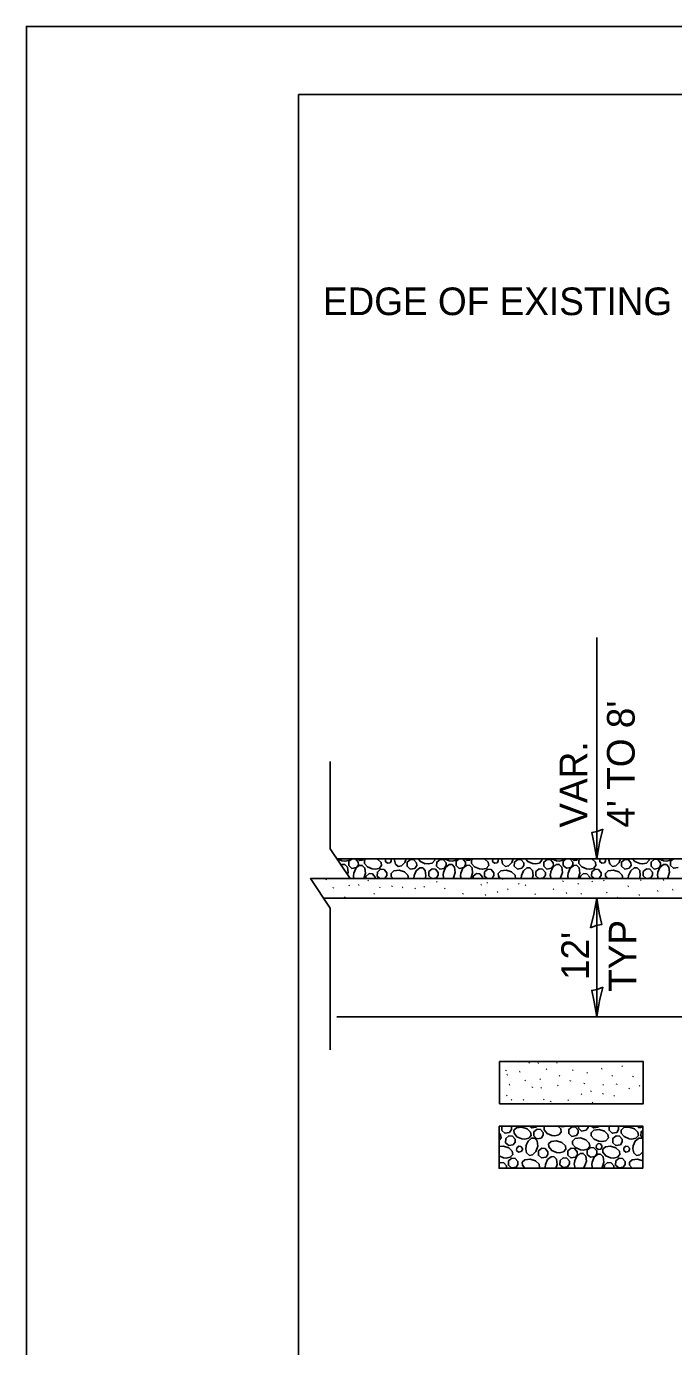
# Model space of a CAD drawing. Extents: x 112682 to 126021, y 61994 to 72129.
# Drawn here: x 114736.4 to 114974.2, y 69675 to 70160.6 of the extents above; entities that cross this region are included whole.
import ezdxf

# ---------------------------------------------------------------- set-up
doc = ezdxf.new("R2010")
doc.units = 0
for name, color, linetype in [('Default', 7, 'Continuous'), ('Sheets_50 Reference Boundary', 7, 'Continuous'), ('Sheets_General Details', 7, 'Continuous'), ('Sheets_Printer Plotting Border', 7, 'Continuous')]:
    doc.layers.add(name, color=color, linetype=linetype)

msp = doc.modelspace()

# ---------------------------------------------------------------- linework, layer by layer
at = {"layer": 'Default'}
for points in [[(114948.25, 69865.31), (114946.16, 69864.42), (114944.15, 69864.08), (114945.03, 69859.86), (114945.97, 69854.42), (114947.03, 69860.23)], [(114943.69, 69829.01), (114945.79, 69829.9), (114947.79, 69830.24), (114946.91, 69834.45), (114945.97, 69839.9), (114944.92, 69834.09)], [(114943.69, 69829.01), (114945.79, 69829.9), (114947.79, 69830.24), (114946.91, 69834.45), (114945.97, 69839.9), (114944.92, 69834.09)], [(114948.25, 69807.23), (114946.16, 69806.34), (114944.15, 69806), (114945.03, 69801.78), (114945.97, 69796.34), (114947.03, 69802.15)]]:
    msp.add_lwpolyline(points, close=True, dxfattribs=at)
at = {"layer": 'Sheets_50 Reference Boundary'}
msp.add_lwpolyline([(114836.43, 70135.57), (116411.43, 70135.57), (116411.43, 69135.57), (114836.43, 69135.57)], close=True, dxfattribs=at)
at = {"layer": 'Sheets_General Details'}
for p, q in [((116436.43, 70160.57), (114736.43, 70160.57)), ((114736.43, 70160.57), (114736.43, 69060.57)), ((114945.97, 69935.77), (114945.97, 69854.42)), ((114848.07, 69858.05), (114848.07, 69890.25)), ((114850.49, 69854.42), (115069.14, 69854.42)), ((114846.46, 69846.72), (114846.67, 69846.93)), ((114854.92, 69844.47), (114855.13, 69844.69)), ((114855.33, 69847.16), (115058.25, 69847.16)), ((114858.49, 69844.67), (114858.71, 69844.88)), ((114861.84, 69846.32), (114862.05, 69846.54)), ((114887.1, 69845.82), (114887.31, 69846.03)), ((114898.63, 69846.97), (114898.82, 69847.16)), ((114903.4, 69844.8), (114903.61, 69845.01)), ((114905.61, 69845.46), (114905.82, 69845.68)), ((114911.36, 69846.86), (114911.57, 69847.08)), ((114917.21, 69845.06), (114917.43, 69845.28)), ((114919.66, 69844.63), (114919.87, 69844.85)), ((114933.46, 69846.07), (114933.67, 69846.29)), ((114939.06, 69845.1), (114939.28, 69845.32)), ((114944.18, 69845.98), (114944.4, 69846.2)), ((114948.46, 69846.3), (114948.67, 69846.52)), ((114962.1, 69846.47), (114962.31, 69846.68)), ((114966.64, 69846.92), (114966.86, 69847.13)), ((114970.43, 69846.5), (114970.65, 69846.72)), ((114845.65, 69839.9), (115557.98, 69839.9)), ((114849.1, 69843.61), (114849.31, 69843.82)), ((114853.3, 69840.23), (114853.52, 69840.45)), ((114859.04, 69839.9), (114859.05, 69839.91)), ((114864.1, 69841.4), (114864.32, 69841.61)), ((114870.64, 69844.2), (114870.86, 69844.42)), ((114872.41, 69839.9), (114872.51, 69840)), ((114874.45, 69843.81), (114874.67, 69844.02)), ((114879.18, 69843.43), (114879.39, 69843.65)), ((114882.46, 69844.02), (114882.68, 69844.24)), ((114890.08, 69843.38), (114890.3, 69843.59)), ((114896.73, 69841.4), (114896.95, 69841.61)), ((114904.96, 69841), (114905.17, 69841.22)), ((114909.43, 69842.1), (114909.65, 69842.32)), ((114913.17, 69843.18), (114913.39, 69843.39)), ((114923.25, 69841.33), (114923.47, 69841.54)), ((114928.58, 69839.9), (114928.71, 69840.03)), ((114929.99, 69843.11), (114930.2, 69843.32)), ((114934.75, 69841.72), (114934.96, 69841.94)), ((114940.16, 69841.38), (114940.37, 69841.6)), ((114945.97, 69839.9), (114945.97, 69796.34)), ((114949.61, 69841.96), (114949.82, 69842.17)), ((114953.63, 69840.02), (114953.85, 69840.23)), ((114957.42, 69844.17), (114957.64, 69844.38)), ((114961.43, 69840.99), (114961.65, 69841.2)), ((114968.28, 69842.48), (114968.49, 69842.69)), ((114973.79, 69842.96), (114974.01, 69843.18)), ((114848.07, 69784.16), (114848.07, 69836.27)), ((114850.49, 69796.34), (115560.4, 69796.34)), ((114912.52, 69776.43), (114912.74, 69776.64)), ((114917.28, 69779.68), (114917.41, 69779.81)), ((114921, 69779.23), (114921.22, 69779.45)), ((114924.33, 69779.21), (114924.54, 69779.43)), ((114927.43, 69776.97), (114927.65, 69777.18)), ((114931.23, 69779.32), (114931.44, 69779.54)), ((114937.06, 69776.57), (114937.28, 69776.79)), ((114947.72, 69777.13), (114947.94, 69777.34)), ((114955.18, 69778.01), (114955.39, 69778.22)), ((114912.93, 69774.9), (114913.15, 69775.12)), ((114917.61, 69776.01), (114917.82, 69776.23)), ((114919.55, 69772.78), (114919.76, 69773)), ((114925.06, 69773.3), (114925.28, 69773.52)), ((114932.2, 69774.51), (114932.41, 69774.72)), ((114936.17, 69772.69), (114936.38, 69772.91)), ((114941.29, 69771.7), (114941.5, 69771.92)), ((114942.37, 69775.55), (114942.58, 69775.76)), ((114951.51, 69774.52), (114951.73, 69774.74)), ((114953.18, 69771.38), (114953.4, 69771.59)), ((114959.18, 69774.25), (114959.4, 69774.47)), ((114963.03, 69776.09), (114963.07, 69776.13)), ((114912.86, 69767.25), (114913.08, 69767.46)), ((114913.76, 69771.23), (114913.98, 69771.45)), ((114922.21, 69770.34), (114922.42, 69770.55)), ((114925.4, 69770.09), (114925.62, 69770.3)), ((114931.57, 69770.89), (114931.78, 69771.11)), ((114940.28, 69767.71), (114940.5, 69767.93)), ((114943.75, 69768.88), (114943.96, 69769.1)), ((114948.15, 69767.82), (114948.37, 69768.04)), ((114948.19, 69771.2), (114948.4, 69771.41)), ((114952.23, 69767.16), (114952.44, 69767.37)), ((114957.78, 69769.83), (114958, 69770.05)), ((114961.61, 69770.79), (114961.82, 69771)), ((114914.55, 69765.66), (114914.77, 69765.88)), ((114918.97, 69765.66), (114919.19, 69765.88)), ((114926.45, 69765.74), (114926.66, 69765.95)), ((114928.93, 69765.09), (114929.14, 69765.31)), ((114935.32, 69765.56), (114935.54, 69765.77)), ((114944.31, 69764.69), (114944.52, 69764.91))]:
    msp.add_line(p, q, dxfattribs=at)
for points in [[(114836.43, 70135.57), (116411.43, 70135.57), (116411.43, 69085.57), (114836.43, 69085.57)], [(114910.29, 69779.81), (114963.07, 69779.81), (114963.07, 69764.32), (114910.29, 69764.32)], [(114910.08, 69756.11), (114962.86, 69756.11), (114962.86, 69740.62), (114910.08, 69740.62)]]:
    msp.add_lwpolyline(points, close=True, dxfattribs=at)
for points in [[(114848.07, 69836.27), (114840.81, 69847.16), (114855.33, 69847.16), (114848.07, 69858.05)], [(114852.36, 69853.66), (114850.62, 69854.42)], [(114855.39, 69854.42), (114854.9, 69853.85), (114853.43, 69853.54), (114852.27, 69853.67)], [(114857.7, 69851.18), (114856.04, 69850.9), (114854.89, 69851.93), (114854.91, 69853.49), (114856.05, 69854.42)], [(114856.76, 69854.42), (114857.37, 69854.36), (114858.37, 69853.2), (114858.39, 69852.19), (114857.7, 69851.18)], [(114859.91, 69853.91), (114858.91, 69853.74), (114858.21, 69854.36), (114858.22, 69854.42)], [(114860.25, 69854.42), (114859.91, 69853.91)], [(114863.47, 69850.67), (114861.69, 69851.43), (114860.61, 69852.72), (114860.59, 69853.81), (114861.21, 69854.42)], [(114865.2, 69854.42), (114865.46, 69854.33), (114866.72, 69853.11), (114866.92, 69851.92), (114865.99, 69850.86), (114864.55, 69850.55), (114863.38, 69850.68)], [(114870.03, 69852.96), (114869.03, 69852.79), (114868.33, 69853.4), (114868.35, 69854.33), (114868.46, 69854.42)], [(114870.21, 69854.42), (114870.43, 69854.17), (114870.43, 69853.56), (114870.03, 69852.96)], [(114875.9, 69854.42), (114875.44, 69853.04), (114874.22, 69851.78), (114873.02, 69851.58), (114871.98, 69852.5), (114871.66, 69853.95), (114871.71, 69854.42)], [(114879.12, 69850.91), (114877.47, 69850.63), (114876.31, 69851.66), (114876.34, 69853.2), (114877.55, 69854.2), (114878.78, 69854.08), (114879.79, 69852.93), (114879.81, 69851.92), (114879.12, 69850.91)], [(114882.99, 69852.62), (114881.21, 69853.4), (114880.35, 69854.42)], [(114886.34, 69854.42), (114886.43, 69853.87), (114885.52, 69852.82), (114884.08, 69852.51), (114882.9, 69852.63)], [(114889.96, 69850.91), (114888.3, 69850.63), (114887.15, 69851.66), (114887.17, 69853.22), (114888.38, 69854.21), (114889.62, 69854.09), (114890.62, 69852.93), (114890.64, 69851.92), (114889.96, 69850.91)], [(114891.75, 69853.67), (114890.03, 69854.42)], [(114894.76, 69854.42), (114894.28, 69853.86), (114892.82, 69853.55), (114891.65, 69853.68)], [(114897.08, 69851.19), (114895.42, 69850.91), (114894.27, 69851.94), (114894.29, 69853.5), (114895.42, 69854.42)], [(114896.25, 69854.42), (114896.75, 69854.37), (114897.75, 69853.21), (114897.77, 69852.2), (114897.08, 69851.19)], [(114899.29, 69853.92), (114898.29, 69853.75), (114897.59, 69854.37), (114897.6, 69854.42)], [(114899.62, 69854.42), (114899.29, 69853.92)], [(114902.85, 69850.68), (114901.07, 69851.44), (114899.99, 69852.73), (114899.97, 69853.82), (114900.58, 69854.42)], [(114904.61, 69854.42), (114904.84, 69854.34), (114906.1, 69853.12), (114906.3, 69851.93), (114905.37, 69850.88), (114903.93, 69850.57), (114902.76, 69850.69)], [(114909.41, 69852.97), (114908.41, 69852.8), (114907.71, 69853.41), (114907.74, 69854.34), (114907.83, 69854.42)], [(114909.6, 69854.42), (114909.81, 69854.18), (114909.81, 69853.57), (114909.41, 69852.97)], [(114915.27, 69854.42), (114914.82, 69853.05), (114913.6, 69851.79), (114912.4, 69851.59), (114911.36, 69852.51), (114911.04, 69853.96), (114911.09, 69854.42)], [(114918.5, 69850.92), (114916.85, 69850.64), (114915.69, 69851.67), (114915.72, 69853.21), (114916.93, 69854.21), (114918.16, 69854.09), (114919.17, 69852.94), (114919.19, 69851.93), (114918.5, 69850.92)], [(114922.38, 69852.63), (114920.59, 69853.41), (114919.74, 69854.42)], [(114925.72, 69854.42), (114925.81, 69853.88), (114924.9, 69852.83), (114923.46, 69852.52), (114922.28, 69852.64)], [(114929.34, 69850.92), (114927.68, 69850.64), (114926.53, 69851.67), (114926.55, 69853.23), (114927.76, 69854.22), (114929, 69854.11), (114930, 69852.94), (114930.02, 69851.93), (114929.34, 69850.92)], [(114931.13, 69853.68), (114929.43, 69854.42)], [(114934.13, 69854.42), (114933.66, 69853.87), (114932.2, 69853.56), (114931.04, 69853.69)], [(114936.46, 69851.2), (114934.8, 69850.92), (114933.65, 69851.95), (114933.67, 69853.51), (114934.79, 69854.42)], [(114935.75, 69854.42), (114936.13, 69854.38), (114937.13, 69853.22), (114937.15, 69852.21), (114936.46, 69851.2)], [(114938.67, 69853.93), (114937.67, 69853.76), (114936.98, 69854.38), (114936.98, 69854.42)], [(114939, 69854.42), (114938.67, 69853.93)], [(114942.23, 69850.69), (114940.45, 69851.46), (114939.37, 69852.74), (114939.35, 69853.83), (114939.95, 69854.42)], [(114944.02, 69854.42), (114944.22, 69854.35), (114945.48, 69853.13), (114945.68, 69851.94), (114944.75, 69850.89), (114943.31, 69850.58), (114942.15, 69850.7)], [(114948.79, 69852.98), (114947.79, 69852.81), (114947.09, 69853.42), (114947.12, 69854.35), (114947.19, 69854.42)], [(114948.99, 69854.42), (114949.19, 69854.19), (114949.19, 69853.58), (114948.79, 69852.98)], [(114954.65, 69854.42), (114954.2, 69853.07), (114952.98, 69851.8), (114951.79, 69851.6), (114950.74, 69852.52), (114950.42, 69853.97), (114950.47, 69854.42)], [(114957.88, 69850.93), (114956.23, 69850.65), (114955.07, 69851.68), (114955.1, 69853.22), (114956.31, 69854.22), (114957.54, 69854.1), (114958.55, 69852.95), (114958.57, 69851.94), (114957.88, 69850.93)], [(114961.76, 69852.64), (114959.97, 69853.42), (114959.13, 69854.42)], [(114965.1, 69854.42), (114965.19, 69853.89), (114964.28, 69852.84), (114962.84, 69852.53), (114961.67, 69852.65)], [(114968.72, 69850.93), (114967.06, 69850.65), (114965.91, 69851.68), (114965.93, 69853.24), (114967.14, 69854.23), (114968.39, 69854.12), (114969.39, 69852.95), (114969.41, 69851.94), (114968.72, 69850.93)], [(114970.51, 69853.69), (114968.84, 69854.42)], [(114973.51, 69854.42), (114973.04, 69853.88), (114971.58, 69853.57), (114970.42, 69853.7)], [(114975.84, 69851.21), (114974.19, 69850.93), (114973.03, 69851.96), (114973.05, 69853.52), (114974.16, 69854.42)], [(114852.05, 69852.08), (114852.31, 69852.3), (114853.4, 69852.32), (114854.34, 69851.34), (114854.58, 69849.41), (114854.33, 69848.66)], [(114856.69, 69849.11), (114857.45, 69850.91), (114858.74, 69851.99), (114859.83, 69852.01), (114860.77, 69851.03), (114861, 69849.1), (114860.35, 69847.16)], [(114866.29, 69847.16), (114865.33, 69848.01), (114865.36, 69849.56), (114866.58, 69850.55), (114867.82, 69850.44), (114868.82, 69849.28), (114868.83, 69848.28), (114868.14, 69847.27)], [(114871.13, 69847.16), (114870.45, 69847.96), (114870.41, 69849.05), (114871.39, 69849.99), (114873.32, 69850.22), (114875.29, 69849.57), (114876.56, 69848.36), (114876.76, 69847.17), (114876.75, 69847.16)], [(114878.9, 69848.23), (114879.68, 69850.01), (114880.96, 69851.09), (114882.05, 69851.12), (114882.99, 69850.15), (114883.22, 69848.21), (114882.87, 69847.16)], [(114885.34, 69847.16), (114884.25, 69848.15), (114884.27, 69849.69), (114885.48, 69850.68), (114886.72, 69850.59), (114887.71, 69849.42), (114887.74, 69848.42), (114887.06, 69847.41)], [(114889.78, 69847.16), (114889.52, 69848.36), (114889.65, 69849.52)], [(114889.64, 69849.43), (114890.41, 69851.23), (114891.69, 69852.31), (114892.79, 69852.33), (114893.73, 69851.35), (114893.96, 69849.42), (114893.3, 69847.45), (114893.02, 69847.16)], [(114896.07, 69849.12), (114896.83, 69850.92), (114898.12, 69852), (114899.21, 69852.02), (114900.15, 69851.04), (114900.38, 69849.11), (114899.73, 69847.16)], [(114905.68, 69847.16), (114904.71, 69848.02), (114904.74, 69849.57), (114905.96, 69850.56), (114907.2, 69850.45), (114908.2, 69849.29), (114908.21, 69848.29), (114907.52, 69847.28)], [(114910.52, 69847.16), (114909.83, 69847.97), (114909.79, 69849.06), (114910.77, 69850), (114912.7, 69850.23), (114914.67, 69849.58), (114915.94, 69848.37), (114916.14, 69847.18), (114916.12, 69847.16)], [(114918.28, 69848.24), (114919.06, 69850.02), (114920.34, 69851.11), (114921.43, 69851.13), (114922.38, 69850.16), (114922.6, 69848.23), (114922.24, 69847.16)], [(114924.73, 69847.16), (114923.63, 69848.16), (114923.65, 69849.7), (114924.86, 69850.69), (114926.1, 69850.6), (114927.09, 69849.43), (114927.13, 69848.43), (114926.44, 69847.42)], [(114929.17, 69847.16), (114928.9, 69848.37), (114929.04, 69849.53)], [(114929.02, 69849.44), (114929.79, 69851.24), (114931.08, 69852.32), (114932.17, 69852.34), (114933.11, 69851.36), (114933.34, 69849.43), (114932.68, 69847.46), (114932.39, 69847.16)], [(114935.45, 69849.13), (114936.21, 69850.93), (114937.5, 69852.01), (114938.59, 69852.03), (114939.53, 69851.05), (114939.76, 69849.12), (114939.11, 69847.16)], [(114945.07, 69847.16), (114944.1, 69848.03), (114944.13, 69849.58), (114945.34, 69850.57), (114946.58, 69850.46), (114947.58, 69849.3), (114947.59, 69848.3), (114946.9, 69847.29)], [(114949.91, 69847.16), (114949.22, 69847.98), (114949.17, 69849.07), (114950.15, 69850.01), (114952.08, 69850.24), (114954.05, 69849.59), (114955.32, 69848.38), (114955.52, 69847.19), (114955.49, 69847.16)], [(114957.67, 69848.25), (114958.44, 69850.03), (114959.73, 69851.12), (114960.81, 69851.15), (114961.76, 69850.17), (114961.98, 69848.24), (114961.62, 69847.16)], [(114964.12, 69847.16), (114963.01, 69848.17), (114963.03, 69849.71), (114964.24, 69850.7), (114965.48, 69850.61), (114966.48, 69849.44), (114966.51, 69848.44), (114965.82, 69847.43)], [(114968.55, 69847.16), (114968.28, 69848.38), (114968.42, 69849.54)], [(114968.41, 69849.45), (114969.17, 69851.25), (114970.46, 69852.33), (114971.55, 69852.35), (114972.49, 69851.37), (114972.72, 69849.44), (114972.06, 69847.47), (114971.76, 69847.16)], [(114856.75, 69847.16), (114856.56, 69848.04), (114856.69, 69849.2)], [(114861.16, 69847.16), (114861.18, 69847.96), (114862.39, 69848.95), (114863.62, 69848.85), (114864.62, 69847.69), (114864.63, 69847.16)], [(114868.14, 69847.27), (114867.55, 69847.16)], [(114878.79, 69847.16), (114878.91, 69848.32)], [(114887.06, 69847.41), (114885.65, 69847.16)], [(114896.14, 69847.16), (114895.94, 69848.05), (114896.08, 69849.21)], [(114900.54, 69847.16), (114900.56, 69847.97), (114901.77, 69848.96), (114903, 69848.86), (114904, 69847.7), (114904.01, 69847.16)], [(114907.52, 69847.28), (114906.87, 69847.16)], [(114918.17, 69847.16), (114918.29, 69848.33)], [(114926.44, 69847.42), (114924.97, 69847.16)], [(114935.52, 69847.16), (114935.33, 69848.06), (114935.46, 69849.22)], [(114939.92, 69847.16), (114939.94, 69847.98), (114941.15, 69848.97), (114942.38, 69848.87), (114943.38, 69847.71), (114943.39, 69847.16)], [(114946.9, 69847.29), (114946.19, 69847.16)], [(114957.55, 69847.16), (114957.55, 69847.16), (114957.68, 69848.34)], [(114965.82, 69847.43), (114964.29, 69847.16)], [(114866.24, 69843.9), (114866.31, 69843.97)], [(114910.08, 69753.51), (114910.66, 69752.95), (114910.85, 69751.77), (114910.08, 69750.88)], [(114913.93, 69753.78), (114912.26, 69753.49), (114911.11, 69754.54), (114911.13, 69756.08), (114911.17, 69756.11)], [(114915.31, 69749.23), (114913.65, 69748.95), (114912.5, 69749.98), (114912.52, 69751.54), (114913.73, 69752.52), (114914.96, 69752.41), (114915.97, 69751.25), (114915.98, 69750.25), (114915.31, 69749.23)], [(114914.33, 69756.11), (114914.6, 69755.8), (114914.61, 69754.8), (114913.93, 69753.78)], [(114918.45, 69751.44), (114916.66, 69752.21), (114915.58, 69753.5), (114915.55, 69754.58), (114916.53, 69755.52), (114918.46, 69755.75), (114920.43, 69755.09), (114921.68, 69753.88), (114921.89, 69752.69), (114920.98, 69751.64), (114919.53, 69751.32), (114918.36, 69751.45)], [(114923.77, 69755.76), (114922.1, 69755.46), (114921.38, 69756.11)], [(114925.67, 69751.72), (114924.01, 69751.43), (114922.84, 69752.47), (114922.87, 69754.01), (114924.09, 69755), (114925.33, 69754.89), (114926.33, 69753.73), (114926.34, 69752.73), (114925.66, 69751.73)], [(114924, 69756.11), (114923.77, 69755.76)], [(114929.5, 69752.64), (114927.71, 69753.42), (114926.64, 69754.69), (114926.61, 69755.79), (114926.94, 69756.11)], [(114931.7, 69756.11), (114932.76, 69755.08), (114932.95, 69753.9), (114932.04, 69752.85), (114930.58, 69752.53), (114929.42, 69752.66)], [(114934.92, 69756.09), (114933.25, 69755.8), (114932.91, 69756.11)], [(114934.93, 69756.11), (114934.92, 69756.09)], [(114938.49, 69752.6), (114936.84, 69752.32), (114935.68, 69753.34), (114935.72, 69754.89), (114936.93, 69755.88), (114938.15, 69755.77), (114939.16, 69754.62), (114939.18, 69753.61), (114938.49, 69752.6)], [(114942.08, 69754.56), (114940.41, 69754.27), (114939.26, 69755.3), (114939.27, 69756.11)], [(114942.75, 69756.11), (114942.77, 69755.57), (114942.08, 69754.56)], [(114946.78, 69750.52), (114945, 69751.3), (114943.92, 69752.57), (114943.89, 69753.67), (114944.86, 69754.6), (114946.8, 69754.84), (114948.77, 69754.19), (114950.04, 69752.97), (114950.23, 69751.78), (114949.31, 69750.72), (114947.86, 69750.41), (114946.7, 69750.54)], [(114946.47, 69755.74), (114944.81, 69755.46), (114944.07, 69756.11)], [(114946.71, 69756.11), (114946.47, 69755.74)], [(114953.31, 69753.79), (114951.64, 69753.5), (114950.49, 69754.55), (114950.51, 69756.09), (114950.54, 69756.11)], [(114954.69, 69749.24), (114953.03, 69748.96), (114951.88, 69749.99), (114951.9, 69751.55), (114953.11, 69752.53), (114954.34, 69752.42), (114955.35, 69751.26), (114955.36, 69750.26), (114954.69, 69749.24)], [(114953.72, 69756.11), (114953.98, 69755.81), (114953.99, 69754.81), (114953.31, 69753.79)], [(114957.83, 69751.45), (114956.04, 69752.22), (114954.96, 69753.51), (114954.93, 69754.59), (114955.91, 69755.53), (114957.84, 69755.76), (114959.81, 69755.1), (114961.07, 69753.89), (114961.27, 69752.7), (114960.36, 69751.65), (114958.91, 69751.33), (114957.74, 69751.46)], [(114962.86, 69755.72), (114961.48, 69755.47), (114960.77, 69756.11)], [(114962.86, 69751.91), (114962.22, 69752.48), (114962.25, 69754.02), (114962.86, 69754.52)], [(114910.08, 69748.54), (114911.7, 69748.73), (114913.66, 69748.09), (114914.93, 69746.87), (114915.13, 69745.67), (114914.19, 69744.62), (114912.75, 69744.31), (114911.59, 69744.44)], [(114918.23, 69746.71), (114917.23, 69746.54), (114916.54, 69747.15), (114916.56, 69748.09), (114917.29, 69748.69), (114918.03, 69748.61), (114918.64, 69747.92), (114918.64, 69747.32), (114918.23, 69746.71)], [(114919.97, 69748.79), (114920.75, 69750.58), (114922.03, 69751.65), (114923.13, 69751.68), (114924.06, 69750.71), (114924.3, 69748.77), (114923.64, 69746.8), (114922.42, 69745.54), (114921.23, 69745.33), (114920.19, 69746.25), (114919.86, 69747.71), (114919.99, 69748.87)], [(114927.33, 69744.66), (114925.67, 69744.38), (114924.52, 69745.41), (114924.55, 69746.96), (114925.75, 69747.96), (114926.98, 69747.84), (114927.99, 69746.68), (114928.01, 69745.67), (114927.33, 69744.66)], [(114931.2, 69746.37), (114929.41, 69747.15), (114928.33, 69748.44), (114928.3, 69749.52), (114929.28, 69750.46), (114931.21, 69750.69), (114933.18, 69750.03), (114934.43, 69748.82), (114934.63, 69747.63), (114933.73, 69746.58), (114932.28, 69746.26), (114931.11, 69746.38)], [(114938.16, 69744.67), (114936.5, 69744.38), (114935.35, 69745.41), (114935.37, 69746.97), (114936.59, 69747.96), (114937.83, 69747.85), (114938.83, 69746.69), (114938.85, 69745.68), (114938.16, 69744.67)], [(114939.95, 69747.42), (114938.16, 69748.2), (114937.09, 69749.48), (114937.06, 69750.56), (114938.02, 69751.5), (114939.96, 69751.74), (114941.94, 69751.07), (114943.19, 69749.86), (114943.39, 69748.67), (114942.49, 69747.62), (114941.02, 69747.3), (114939.86, 69747.43)], [(114945.28, 69744.95), (114943.63, 69744.66), (114942.48, 69745.69), (114942.5, 69747.25), (114943.71, 69748.24), (114944.95, 69748.13), (114945.95, 69746.97), (114945.97, 69745.96), (114945.28, 69744.95)], [(114947.5, 69747.68), (114946.5, 69747.5), (114945.8, 69748.12), (114945.82, 69749.06), (114946.55, 69749.66), (114947.3, 69749.58), (114947.9, 69748.89), (114947.9, 69748.28), (114947.5, 69747.68)], [(114951.05, 69744.43), (114949.27, 69745.2), (114948.19, 69746.48), (114948.17, 69747.57), (114949.13, 69748.51), (114951.08, 69748.74), (114953.04, 69748.1), (114954.31, 69746.88), (114954.51, 69745.68), (114953.58, 69744.63), (114952.13, 69744.32), (114950.97, 69744.45)], [(114957.61, 69746.72), (114956.61, 69746.55), (114955.92, 69747.17), (114955.94, 69748.1), (114956.67, 69748.7), (114957.41, 69748.62), (114958.02, 69747.93), (114958.02, 69747.33), (114957.61, 69746.72)], [(114962.86, 69746.64), (114961.8, 69745.55), (114960.61, 69745.34), (114959.57, 69746.26), (114959.24, 69747.72), (114959.37, 69748.88)], [(114959.36, 69748.8), (114960.13, 69750.59), (114961.41, 69751.66), (114962.51, 69751.69), (114962.86, 69751.32)], [(114911.67, 69744.42), (114910.08, 69745.11)], [(114910.08, 69742.28), (114910.6, 69742.7), (114911.83, 69742.6), (114912.83, 69741.44), (114912.84, 69740.62)], [(114916.35, 69741.02), (114914.7, 69740.73), (114913.54, 69741.77), (114913.57, 69743.31), (114914.78, 69744.3), (114916.02, 69744.19), (114917.02, 69743.03), (114917.03, 69742.03), (114916.35, 69741.02)], [(114919.58, 69740.62), (114918.66, 69741.71), (114918.62, 69742.8), (114919.6, 69743.74), (114921.53, 69743.98), (114923.5, 69743.32), (114924.76, 69742.12), (114924.96, 69740.92), (114924.7, 69740.62)], [(114927.11, 69741.98), (114927.89, 69743.77), (114929.17, 69744.85), (114930.25, 69744.88), (114931.2, 69743.91), (114931.42, 69741.97), (114930.97, 69740.62)], [(114935.26, 69741.16), (114933.59, 69740.87), (114932.45, 69741.91), (114932.47, 69743.44), (114933.69, 69744.43), (114934.93, 69744.34), (114935.92, 69743.17), (114935.95, 69742.17), (114935.26, 69741.16)], [(114938.1, 69740.62), (114938.04, 69740.66), (114937.73, 69742.11), (114937.86, 69743.27)], [(114937.85, 69743.18), (114938.62, 69744.98), (114939.9, 69746.06), (114940.99, 69746.08), (114941.93, 69745.1), (114942.16, 69743.17), (114941.51, 69741.2), (114940.94, 69740.62)], [(114944.41, 69740.62), (114944.15, 69741.8), (114944.28, 69742.97)], [(114944.27, 69742.87), (114945.04, 69744.67), (114946.32, 69745.75), (114947.41, 69745.77), (114948.35, 69744.79), (114948.58, 69742.86), (114947.93, 69740.89), (114947.66, 69740.62)], [(114948.74, 69740.62), (114948.76, 69741.72), (114949.98, 69742.71), (114951.21, 69742.61), (114952.21, 69741.45), (114952.22, 69740.62)], [(114955.73, 69741.03), (114954.08, 69740.74), (114952.92, 69741.78), (114952.95, 69743.32), (114954.16, 69744.31), (114955.41, 69744.2), (114956.41, 69743.04), (114956.42, 69742.04), (114955.73, 69741.03)], [(114958.97, 69740.62), (114958.04, 69741.72), (114958, 69742.81), (114958.98, 69743.75), (114960.91, 69743.99), (114962.86, 69743.33)], [(114927.06, 69740.62), (114927, 69740.9), (114927.12, 69742.07)]]:
    msp.add_lwpolyline(points, dxfattribs=at)
at = {"layer": 'Sheets_Printer Plotting Border'}
msp.add_lwpolyline([(114736.43, 69060.57), (116436.43, 69060.57), (116436.43, 70160.57), (114736.43, 70160.57)], close=True, dxfattribs=at)

# ---------------------------------------------------------------- texts
at = {"layer": 'Sheets_General Details'}
msp.add_text('EDGE OF EXISTING ENTRANCE', height=10.164, dxfattribs=at).set_placement((114845.33, 70054.38))
for s, p in [("4' TO 8'", (114959.9, 69865.87)), ('VAR.', (114942.48, 69865.87)), ('TYP', (114960.55, 69805.5)), ("12'", (114943.13, 69809.82))]:
    msp.add_text(s, height=10.164, rotation=90, dxfattribs=at).set_placement(p)

doc.saveas('drawing.dxf')
